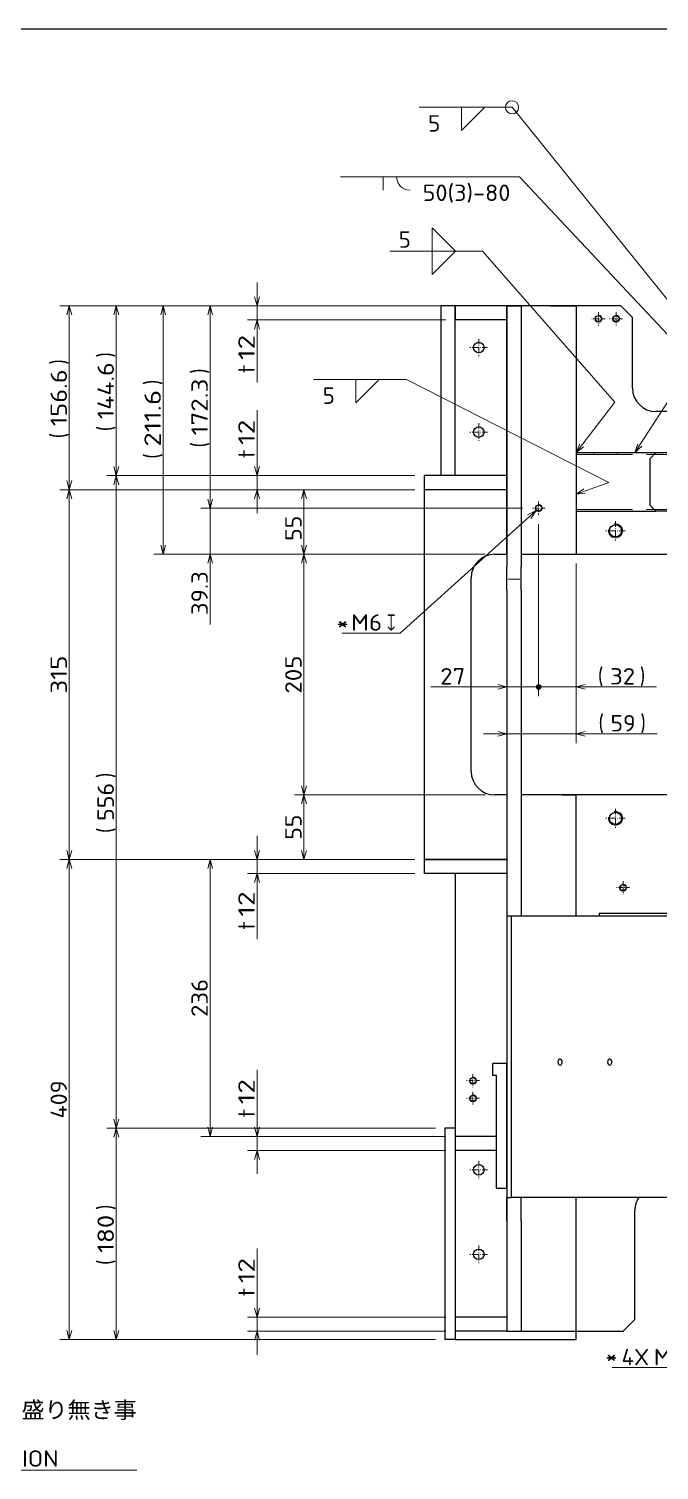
# Model space of a CAD drawing. Extents: x 0 to 1254, y -12 to 833.
# Drawn here: x 397.7 to 532, y 509 to 816 of the extents above; entities that cross this region are included whole.
import ezdxf
from ezdxf.enums import TextEntityAlignment as Align

# ---------------------------------------------------------------- set-up
doc = ezdxf.new("R2010")
doc.units = 0
doc.linetypes.add('DASHDOT', pattern=[18.5, 12, -3, 0.5, -3])
doc.linetypes.add('DASHED', pattern=[15, 12, -3])
doc.layers.get('0').update_dxf_attribs({"lineweight": 13})
doc.styles.add('GDT', font='gdt.shx')
doc.styles.get("Standard").update_dxf_attribs({"font": 'isocp.shx'})
doc.dimstyles.get("Standard").update_dxf_attribs({"dimtxt": 2.5, "dimasz": 2.5, "dimexe": 1.25, "dimexo": 0.625, "dimtad": 1, "dimcen": 2.5, "dimadec": 0, "dimazin": 0, "dimtfac": 1, "dimtmove": 0, "dimatfit": 0, "dimfxl": 1, "dimarcsym": 0})

# ---------------------------------------------------------------- blocks, each defined once
blk = doc.blocks.new('*D284')
at = {"color": 7, "lineweight": 13}
for p, q in [((446.336303, 533.582225), (446.336303, 556.176312)), ((486.586303, 541.582225), (444.336303, 541.582225)), ((486.586303, 538.582225), (444.336303, 538.582225))]:
    blk.add_line(p, q, dxfattribs=at)
for points in [[(445.818664, 543.514075), (446.336303, 541.582225), (446.853942, 543.514075)], [(446.853942, 536.650374), (446.336303, 538.582225), (445.818664, 536.650374)]]:
    blk.add_lwpolyline(points, dxfattribs=at)
for s, width, p, p2 in [('12', 0.868247, (445.836303, 548.822123), (445.836303, 554.176312)), ('t', 1.092485, (445.836303, 546.001311), (445.836303, 547.822119))]:
    blk.add_text(s, height=3.5, rotation=90, dxfattribs=dict(at, width=width)).set_placement(p, p2, align=Align.FIT)
blk = doc.blocks.new('*D285')
at = {"color": 7, "lineweight": 13}
for p, q in [((446.336303, 572.082225), (446.336303, 594.276898)), ((486.586303, 580.082225), (444.336303, 580.082225)), ((486.586303, 577.082225), (444.336303, 577.082225))]:
    blk.add_line(p, q, dxfattribs=at)
for points in [[(445.818664, 582.014076), (446.336303, 580.082225), (446.853942, 582.014076)], [(446.853942, 575.150373), (446.336303, 577.082225), (445.818664, 575.150373)]]:
    blk.add_lwpolyline(points, dxfattribs=at)
for s, width, p, p2 in [('12', 0.868247, (445.836303, 586.922707), (445.836303, 592.276898)), ('t', 1.092486, (445.836303, 584.101898), (445.836303, 585.922707))]:
    blk.add_text(s, height=3.5, rotation=90, dxfattribs=dict(at, width=width)).set_placement(p, p2, align=Align.FIT)
blk = doc.blocks.new('*D286')
at = {"color": 7, "lineweight": 13}
for p, q in [((446.336303, 622.06967), (446.336303, 644.082225)), ((479.961303, 639.082225), (444.336303, 639.082225)), ((479.961303, 636.082225), (444.336303, 636.082225))]:
    blk.add_line(p, q, dxfattribs=at)
for points in [[(445.818664, 641.014075), (446.336303, 639.082225), (446.853942, 641.014075)], [(446.853942, 634.150374), (446.336303, 636.082225), (445.818664, 634.150374)]]:
    blk.add_lwpolyline(points, dxfattribs=at)
for s, width, p, p2 in [('12', 0.868247, (445.836303, 626.890483), (445.836303, 632.24467)), ('t', 1.092485, (445.836303, 624.06967), (445.836303, 625.890479))]:
    blk.add_text(s, height=3.5, rotation=90, dxfattribs=dict(at, width=width)).set_placement(p, p2, align=Align.FIT)
blk = doc.blocks.new('*D287')
at = {"color": 7, "lineweight": 13}
for p, q in [((446.336303, 740.63589), (446.336303, 761.982218)), ((486.586303, 756.982218), (444.336303, 756.982218)), ((486.586303, 753.982218), (444.336303, 753.982218))]:
    blk.add_line(p, q, dxfattribs=at)
for points in [[(445.818664, 758.914073), (446.336303, 756.982218), (446.853942, 758.914073)], [(446.853942, 752.050379), (446.336303, 753.982218), (445.818664, 752.050379)]]:
    blk.add_lwpolyline(points, dxfattribs=at)
for s, width, p, p2 in [('12', 0.868247, (445.836303, 745.456706), (445.836303, 750.810893)), ('t', 1.09248, (445.836303, 742.635905), (445.836303, 744.456706))]:
    blk.add_text(s, height=3.5, rotation=90, dxfattribs=dict(at, width=width)).set_placement(p, p2, align=Align.FIT)
blk = doc.blocks.new('*D288')
at = {"color": 7, "lineweight": 13}
for p, q in [((446.336303, 712.832225), (446.336303, 734.737712)), ((479.961303, 720.832225), (444.336303, 720.832225)), ((479.961303, 717.832225), (444.336303, 717.832225))]:
    blk.add_line(p, q, dxfattribs=at)
for points in [[(445.818664, 722.764079), (446.336303, 720.832225), (446.853942, 722.764079)], [(446.853942, 715.90037), (446.336303, 717.832225), (445.818664, 715.90037)]]:
    blk.add_lwpolyline(points, dxfattribs=at)
for s, width, p, p2 in [('12', 0.868247, (445.836303, 727.383525), (445.836303, 732.737712)), ('t', 1.09248, (445.836303, 724.562724), (445.836303, 726.383525))]:
    blk.add_text(s, height=3.5, rotation=90, dxfattribs=dict(at, width=width)).set_placement(p, p2, align=Align.FIT)
blk = doc.blocks.new('*D291')
at = {"color": 7, "lineweight": 13}
for p, q in [((514.336303, 702.082225), (514.336303, 663.832225)), ((494.586303, 665.832225), (531.591312, 665.832225))]:
    blk.add_line(p, q, dxfattribs=at)
for points in [[(497.654449, 665.314585), (499.586303, 665.832225), (497.654449, 666.349864)], [(516.268157, 666.349864), (514.336303, 665.832225), (516.268157, 665.314585)]]:
    blk.add_lwpolyline(points, dxfattribs=at)
for s, p in [('(', (519.081054, 666.332225)), (')', (528.013278, 666.332225))]:
    blk.add_text(s, height=3.5, dxfattribs=at).set_placement(p)
at = {"color": 7, "lineweight": 13, "width": 0.892365}
blk.add_text('59', height=3.5, dxfattribs=at).set_placement((521.659088, 666.332225), (527.013275, 666.332225), align=Align.FIT)
blk = doc.blocks.new('*D292')
at = {"color": 214, "lineweight": 13}
for p, q in [((505.779441, 713.404826), (476.838348, 687.294253)), ((476.838348, 687.294253), (464.388786, 687.294253))]:
    blk.add_line(p, q, dxfattribs=at)
blk.add_lwpolyline([(504.691825, 711.726405), (505.779441, 713.404826), (503.998329, 712.495082)], dxfattribs=at)
at = {"color": 214, "lineweight": 13, "width": 0.967101}
blk.add_text('M6', height=3.5, dxfattribs=at).set_placement((466.388786, 687.794253), (472.997306, 687.794253), align=Align.FIT)
at = {"color": 214, "lineweight": 13, "style": 'GDT', "width": 0.52601}
blk.add_text('x', height=3.5, dxfattribs=at).set_placement((473.997314, 687.794253), (475.838348, 687.794253), align=Align.FIT)
blk = doc.blocks.new('*D293')
at = {"color": 7, "lineweight": 13}
for p, q in [((479.961303, 639.082225), (434.336303, 639.082225)), ((436.336303, 580.082225), (436.336303, 639.082225)), ((486.586303, 580.082225), (434.336303, 580.082225))]:
    blk.add_line(p, q, dxfattribs=at)
for points in [[(436.853942, 637.150374), (436.336303, 639.082225), (435.818664, 637.150374)], [(435.818664, 582.014076), (436.336303, 580.082225), (436.853942, 582.014076)]]:
    blk.add_lwpolyline(points, dxfattribs=at)
at = {"color": 7, "lineweight": 13, "width": 0.854609}
blk.add_text('236', height=3.5, rotation=90, dxfattribs=at).set_placement((435.836303, 605.522832), (435.836303, 613.641617), align=Align.FIT)
blk = doc.blocks.new('*D294')
at = {"color": 7, "lineweight": 13}
for p, q in [((483.586303, 756.982218), (424.336303, 756.982218)), ((426.336303, 704.082225), (426.336303, 756.982218)), ((494.961303, 704.082225), (424.336303, 704.082225))]:
    blk.add_line(p, q, dxfattribs=at)
for points in [[(426.853942, 755.050379), (426.336303, 756.982218), (425.818664, 755.050379)], [(425.818664, 706.014079), (426.336303, 704.082225), (426.853942, 706.014079)]]:
    blk.add_lwpolyline(points, dxfattribs=at)
for s, p in [(')', (425.836303, 740.105006)), ('(', (425.836303, 724.41656))]:
    blk.add_text(s, height=3.5, rotation=90.000003, dxfattribs=at).set_placement(p)
at = {"color": 7, "lineweight": 13, "width": 0.835201}
blk.add_text('211.6', height=3.5, rotation=90, dxfattribs=at).set_placement((425.836303, 726.994593), (425.836303, 739.105006), align=Align.FIT)
blk = doc.blocks.new('*D298')
at = {"color": 214, "lineweight": 13}
for p, q in [((576.307683, 571.325402), (541.336303, 530.832225)), ((541.336303, 530.832225), (522.006538, 530.832225))]:
    blk.add_line(p, q, dxfattribs=at)
blk.add_lwpolyline([(575.436747, 569.524993), (576.307683, 571.325402), (574.653226, 570.20167)], dxfattribs=at)
for s, width, p, p2 in [('4X', 0.953546, (524.006534, 531.332225), (529.886737, 531.332225)), ('M8', 0.967102, (530.886733, 531.332225), (537.495262, 531.332225))]:
    blk.add_text(s, height=3.5, dxfattribs=dict(at, width=width)).set_placement(p, p2, align=Align.FIT)
at = {"color": 214, "lineweight": 13, "style": 'GDT', "width": 0.526012}
blk.add_text('x', height=3.5, dxfattribs=at).set_placement((538.495262, 531.332225), (540.336303, 531.332225), align=Align.FIT)
blk = doc.blocks.new('*D309')
at = {"color": 7, "lineweight": 13}
for p, q in [((494.961303, 652.832225), (454.336303, 652.832225)), ((456.336303, 639.082225), (456.336303, 652.832225)), ((479.961303, 639.082225), (454.336303, 639.082225))]:
    blk.add_line(p, q, dxfattribs=at)
for points in [[(456.853942, 650.90037), (456.336303, 652.832225), (455.818664, 650.90037)], [(455.818664, 641.014075), (456.336303, 639.082225), (456.853942, 641.014075)]]:
    blk.add_lwpolyline(points, dxfattribs=at)
at = {"color": 7, "lineweight": 13, "width": 0.868247}
blk.add_text('55', height=3.5, rotation=90, dxfattribs=at).set_placement((455.836303, 643.280131), (455.836303, 648.634318), align=Align.FIT)
blk = doc.blocks.new('*D310')
at = {"color": 7, "lineweight": 13}
for p, q in [((494.961303, 704.082225), (454.336303, 704.082225)), ((456.336303, 652.832225), (456.336303, 704.082225)), ((494.961303, 652.832225), (454.336303, 652.832225))]:
    blk.add_line(p, q, dxfattribs=at)
for points in [[(456.853942, 702.15037), (456.336303, 704.082225), (455.818664, 702.15037)], [(455.818664, 654.764079), (456.336303, 652.832225), (456.853942, 654.764079)]]:
    blk.add_lwpolyline(points, dxfattribs=at)
at = {"color": 7, "lineweight": 13, "width": 0.854609}
blk.add_text('205', height=3.5, rotation=90, dxfattribs=at).set_placement((455.836303, 674.39783), (455.836303, 682.516619), align=Align.FIT)
blk = doc.blocks.new('*D311')
at = {"color": 7, "lineweight": 13}
for p, q in [((479.961303, 717.832225), (454.336303, 717.832225)), ((456.336303, 704.082225), (456.336303, 717.832225)), ((494.961303, 704.082225), (454.336303, 704.082225))]:
    blk.add_line(p, q, dxfattribs=at)
for points in [[(456.853942, 715.90037), (456.336303, 717.832225), (455.818664, 715.90037)], [(455.818664, 706.014079), (456.336303, 704.082225), (456.853942, 706.014079)]]:
    blk.add_lwpolyline(points, dxfattribs=at)
at = {"color": 7, "lineweight": 13, "width": 0.868247}
blk.add_text('55', height=3.5, rotation=90, dxfattribs=at).set_placement((455.836303, 706.939738), (455.836303, 712.293925), align=Align.FIT)
blk = doc.blocks.new('*D319')
at = {"color": 7, "lineweight": 13}
for p, q in [((436.336303, 689.12237), (436.336303, 718.907222)), ((502.936302, 713.907222), (434.336303, 713.907222)), ((494.961303, 704.082225), (434.336303, 704.082225))]:
    blk.add_line(p, q, dxfattribs=at)
for points in [[(435.818664, 715.839076), (436.336303, 713.907222), (436.853942, 715.839076)], [(436.853942, 702.15037), (436.336303, 704.082225), (435.818664, 702.15037)]]:
    blk.add_lwpolyline(points, dxfattribs=at)
at = {"color": 7, "lineweight": 13, "width": 0.836938}
blk.add_text('39.3', height=3.5, rotation=90, dxfattribs=at).set_placement((435.836303, 691.12237), (435.836303, 700.46818), align=Align.FIT)
blk = doc.blocks.new('*D320')
at = {"color": 7, "lineweight": 13}
for p, q in [((483.586303, 756.982218), (434.336303, 756.982218)), ((436.336303, 713.907222), (436.336303, 756.982218)), ((502.936302, 713.907222), (434.336303, 713.907222))]:
    blk.add_line(p, q, dxfattribs=at)
for points in [[(436.853942, 755.050379), (436.336303, 756.982218), (435.818664, 755.050379)], [(435.818664, 715.839076), (436.336303, 713.907222), (436.853942, 715.839076)]]:
    blk.add_lwpolyline(points, dxfattribs=at)
for s, p in [(')', (435.836303, 742.499934)), ('(', (435.836303, 726.811488))]:
    blk.add_text(s, height=3.5, rotation=90.000003, dxfattribs=at).set_placement(p)
at = {"color": 7, "lineweight": 13, "width": 0.835201}
blk.add_text('172.3', height=3.5, rotation=90, dxfattribs=at).set_placement((435.836303, 729.389521), (435.836303, 741.499934), align=Align.FIT)
blk = doc.blocks.new('*D321')
at = {"color": 7, "lineweight": 13}
for p, q in [((506.336303, 710.507228), (506.336303, 673.832225)), ((483.356353, 675.832225), (505.836303, 675.832225))]:
    blk.add_line(p, q, dxfattribs=at)
blk.add_lwpolyline([(497.654449, 675.314585), (499.586303, 675.832225), (497.654449, 676.349864)], dxfattribs=at)
at = {"color": 7, "lineweight": 13, "const_width": 0.5}
for points in [[(506.586303, 675.832225, 1), (506.086303, 675.832225)], [(506.086303, 675.832225, 1), (506.586303, 675.832225)]]:
    blk.add_lwpolyline(points, format="xyb", dxfattribs=at)
at = {"color": 7, "lineweight": 13}
blk.add_circle((506.336303, 675.832225), 0.5, dxfattribs=at)
at = {"color": 7, "lineweight": 13, "width": 0.868247}
blk.add_text('27', height=3.5, dxfattribs=at).set_placement((485.356353, 676.332225), (490.71054, 676.332225), align=Align.FIT)
blk = doc.blocks.new('*D322')
at = {"color": 7, "lineweight": 13}
for p, q in [((506.336303, 710.507228), (506.336303, 673.832225)), ((514.336303, 702.082225), (514.336303, 673.832225)), ((506.836303, 675.832225), (531.474735, 675.832225))]:
    blk.add_line(p, q, dxfattribs=at)
at = {"color": 7, "lineweight": 13, "const_width": 0.5}
for points in [[(506.586303, 675.832225, 1), (506.086303, 675.832225)], [(506.086303, 675.832225, 1), (506.586303, 675.832225)]]:
    blk.add_lwpolyline(points, format="xyb", dxfattribs=at)
at = {"color": 7, "lineweight": 13}
blk.add_lwpolyline([(516.268157, 676.349864), (514.336303, 675.832225), (516.268157, 675.314585)], dxfattribs=at)
blk.add_circle((506.336303, 675.832225), 0.5, dxfattribs=at)
for s, p in [('(', (518.964477, 676.332225)), (')', (527.896701, 676.332225))]:
    blk.add_text(s, height=3.5, dxfattribs=at).set_placement(p)
at = {"color": 7, "lineweight": 13, "width": 0.868247}
blk.add_text('32', height=3.5, dxfattribs=at).set_placement((521.54251, 676.332225), (526.896697, 676.332225), align=Align.FIT)
blk = doc.blocks.new('*D323')
at = {"color": 7, "lineweight": 13}
for p, q in [((484.336303, 581.832225), (414.336303, 581.832225)), ((416.336303, 536.832225), (416.336303, 581.832225)), ((484.336303, 536.832225), (414.336303, 536.832225))]:
    blk.add_line(p, q, dxfattribs=at)
for points in [[(416.853942, 579.900373), (416.336303, 581.832225), (415.818664, 579.900373)], [(415.818664, 538.764075), (416.336303, 536.832225), (416.853942, 538.764075)]]:
    blk.add_lwpolyline(points, dxfattribs=at)
for s, p in [(')', (415.836303, 564.391617)), ('(', (415.836303, 552.694796))]:
    blk.add_text(s, height=3.5, rotation=90.000003, dxfattribs=at).set_placement(p)
at = {"color": 7, "lineweight": 13, "width": 0.854609}
blk.add_text('180', height=3.5, rotation=90, dxfattribs=at).set_placement((415.836303, 555.272832), (415.836303, 563.391617), align=Align.FIT)
blk = doc.blocks.new('*D324')
at = {"color": 7, "lineweight": 13}
for p, q in [((479.961303, 720.832225), (414.336303, 720.832225)), ((416.336303, 581.832225), (416.336303, 720.832225)), ((484.336303, 581.832225), (414.336303, 581.832225))]:
    blk.add_line(p, q, dxfattribs=at)
for points in [[(416.853942, 718.90037), (416.336303, 720.832225), (415.818664, 718.90037)], [(415.818664, 583.764076), (416.336303, 581.832225), (416.853942, 583.764076)]]:
    blk.add_lwpolyline(points, dxfattribs=at)
for s, p in [(')', (415.836303, 656.391619)), ('(', (415.836303, 644.694796))]:
    blk.add_text(s, height=3.5, rotation=90.000003, dxfattribs=at).set_placement(p)
at = {"color": 7, "lineweight": 13, "width": 0.854609}
blk.add_text('556', height=3.5, rotation=90, dxfattribs=at).set_placement((415.836303, 647.27283), (415.836303, 655.391619), align=Align.FIT)
blk = doc.blocks.new('*D325')
at = {"color": 7, "lineweight": 13}
for p, q in [((483.586303, 756.982218), (414.336303, 756.982218)), ((416.336303, 720.832225), (416.336303, 756.982218)), ((479.961303, 720.832225), (414.336303, 720.832225))]:
    blk.add_line(p, q, dxfattribs=at)
for points in [[(416.853942, 755.050379), (416.336303, 756.982218), (415.818664, 755.050379)], [(415.818664, 722.764079), (416.336303, 720.832225), (416.853942, 722.764079)]]:
    blk.add_lwpolyline(points, dxfattribs=at)
for s, p in [(')', (415.836303, 745.962428)), ('(', (415.836303, 730.273982))]:
    blk.add_text(s, height=3.5, rotation=90.000003, dxfattribs=at).set_placement(p)
at = {"color": 7, "lineweight": 13, "width": 0.835201}
blk.add_text('144.6', height=3.5, rotation=90, dxfattribs=at).set_placement((415.836303, 732.852015), (415.836303, 744.962428), align=Align.FIT)
blk = doc.blocks.new('*D326')
at = {"color": 7, "lineweight": 13}
for p, q in [((479.961303, 639.082225), (404.336303, 639.082225)), ((406.336303, 536.832225), (406.336303, 639.082225)), ((484.336303, 536.832225), (404.336303, 536.832225))]:
    blk.add_line(p, q, dxfattribs=at)
for points in [[(406.853942, 637.150374), (406.336303, 639.082225), (405.818664, 637.150374)], [(405.818664, 538.764075), (406.336303, 536.832225), (406.853942, 538.764075)]]:
    blk.add_lwpolyline(points, dxfattribs=at)
at = {"color": 7, "lineweight": 13, "width": 0.86987}
blk.add_text('409', height=3.5, rotation=90, dxfattribs=at).set_placement((405.836303, 583.897832), (405.836303, 592.016617), align=Align.FIT)
blk = doc.blocks.new('*D327')
at = {"color": 7, "lineweight": 13}
for p, q in [((479.961303, 717.832225), (404.336303, 717.832225)), ((406.336303, 639.082225), (406.336303, 717.832225)), ((479.961303, 639.082225), (404.336303, 639.082225))]:
    blk.add_line(p, q, dxfattribs=at)
for points in [[(406.853942, 715.90037), (406.336303, 717.832225), (405.818664, 715.90037)], [(405.818664, 641.014075), (406.336303, 639.082225), (406.853942, 641.014075)]]:
    blk.add_lwpolyline(points, dxfattribs=at)
at = {"color": 7, "lineweight": 13, "width": 0.854609}
blk.add_text('315', height=3.5, rotation=90, dxfattribs=at).set_placement((405.836303, 674.39783), (405.836303, 682.516619), align=Align.FIT)
blk = doc.blocks.new('*D328')
at = {"color": 7, "lineweight": 13}
for p, q in [((483.586303, 756.982218), (404.336303, 756.982218)), ((406.336303, 717.832225), (406.336303, 756.982218)), ((479.961303, 717.832225), (404.336303, 717.832225))]:
    blk.add_line(p, q, dxfattribs=at)
for points in [[(406.853942, 755.050379), (406.336303, 756.982218), (405.818664, 755.050379)], [(405.818664, 719.764079), (406.336303, 717.832225), (406.853942, 719.764079)]]:
    blk.add_lwpolyline(points, dxfattribs=at)
for s, p in [(')', (405.836303, 744.462428)), ('(', (405.836303, 728.773982))]:
    blk.add_text(s, height=3.5, rotation=90.000003, dxfattribs=at).set_placement(p)
at = {"color": 7, "lineweight": 13, "width": 0.835201}
blk.add_text('156.6', height=3.5, rotation=90, dxfattribs=at).set_placement((405.836303, 731.352015), (405.836303, 743.462428), align=Align.FIT)

msp = doc.modelspace()

# ---------------------------------------------------------------- linework, layer by layer
at = {"color": 7, "lineweight": 25}
for p, q in [((40, 816), (1164, 816)), ((488.5863, 756.9822), (485.5863, 756.9822)), ((485.5863, 720.8322), (485.5863, 756.9822)), ((499.5863, 756.9822), (488.5863, 756.9822)), ((499.5863, 756.9822), (488.5863, 756.9822)), ((488.5863, 756.9822), (488.5863, 753.9822)), ((488.5863, 720.8322), (488.5863, 756.9822)), ((499.5863, 756.9822), (499.5863, 753.9822)), ((514.3363, 756.9822), (499.5863, 756.9822)), ((499.5863, 704.0822), (499.5863, 756.9822)), ((499.5863, 756.9822), (502.5863, 756.9822)), ((499.5863, 756.9822), (499.5863, 701.4253)), ((508.8363, 756.9822), (502.5863, 756.9822)), ((502.5863, 756.9822), (502.5863, 701.4253)), ((508.8363, 756.9822), (511.3363, 756.9822)), ((511.3363, 756.9822), (514.3363, 756.9822)), ((514.3363, 756.9822), (514.3363, 704.0822)), ((523.8363, 756.9822), (514.3363, 756.9822)), ((523.8363, 756.9822), (526.3363, 754.4822)), ((499.5863, 753.9822), (488.5863, 753.9822)), ((526.3363, 739.4822), (526.3363, 754.4822)), ((569.7113, 734.4822), (531.3363, 734.4822)), ((514.3363, 725.7322), (531.3363, 725.7322)), ((531.3363, 725.7322), (530.0863, 724.4822)), ((531.3363, 725.7322), (577.2335, 725.7322)), ((530.0863, 714.4822), (530.0863, 724.4822)), ((499.5863, 720.8322), (481.9613, 720.8322)), ((481.9613, 720.8322), (481.9613, 717.8322)), ((488.5863, 720.8322), (485.5863, 720.8322)), ((499.5863, 720.8322), (499.5863, 717.8322)), ((481.9613, 717.8322), (481.9613, 639.0822)), ((499.5863, 717.8322), (481.9613, 717.8322)), ((514.3363, 713.2322), (531.3363, 713.2322)), ((531.3363, 713.2322), (530.0863, 714.4822)), ((583.8363, 713.2322), (531.3363, 713.2322)), ((496.9613, 704.0822), (499.5863, 704.0822)), ((502.5863, 704.0822), (514.3363, 704.0822)), ((514.3363, 704.0822), (570.2113, 704.0822)), ((499.5863, 696.4253), (499.5863, 701.4253)), ((502.5863, 696.4253), (502.5863, 701.4253)), ((491.9613, 657.8322), (491.9613, 699.0822)), ((499.5863, 696.4253), (499.5863, 627.0822)), ((502.5863, 696.4253), (502.5863, 627.0822)), ((499.5863, 652.8322), (496.9613, 652.8322)), ((499.5863, 652.8322), (499.5863, 595.5822)), ((514.3363, 652.8322), (502.5864, 652.8322)), ((511.3363, 652.8322), (514.3363, 652.8322)), ((514.3363, 627.0822), (514.3363, 652.8322)), ((570.2113, 652.8322), (514.3363, 652.8322)), ((499.5863, 639.0822), (481.9613, 639.0822)), ((481.9613, 639.0822), (481.9613, 636.0822)), ((481.9613, 639.0822), (499.5864, 639.0822)), ((499.5863, 639.0822), (499.5863, 636.0822)), ((499.5863, 636.0822), (481.9613, 636.0822)), ((488.5863, 636.0822), (488.5863, 581.8322)), ((499.5863, 627.0822), (502.5863, 627.0822)), ((499.5863, 627.0822), (499.5863, 567.0822)), ((500.4663, 627.0822), (500.4663, 567.0822)), ((500.4663, 627.0822), (549.84, 627.0822)), ((539.2113, 627.5822), (519.2113, 627.5822)), ((519.2113, 627.5822), (519.2113, 627.0822)), ((496.5863, 593.0822), (496.5863, 595.5822)), ((499.5863, 595.5822), (496.5863, 595.5822)), ((497.3363, 593.0822), (496.5863, 593.0822)), ((497.3363, 569.0822), (497.3363, 593.0822)), ((499.5863, 569.0822), (499.5863, 595.5822)), ((488.5863, 581.8322), (486.3363, 581.8322)), ((486.3363, 581.8322), (486.3363, 536.8322)), ((488.5863, 581.8322), (488.5863, 536.8322)), ((497.3364, 580.0822), (488.5863, 580.0822)), ((488.5863, 580.0822), (488.5863, 577.0822)), ((497.3363, 577.0822), (488.5863, 577.0822)), ((497.3363, 569.0822), (499.5863, 569.0822)), ((499.5863, 569.0822), (499.5863, 538.5822)), ((499.5863, 567.0822), (500.4663, 567.0822)), ((499.5863, 562.0822), (499.5863, 567.0822)), ((549.84, 567.0822), (500.4663, 567.0822)), ((502.5863, 562.0822), (502.5863, 567.0822)), ((514.3363, 538.5822), (514.3363, 567.0822)), ((499.5863, 562.0822), (499.5863, 538.5822)), ((502.5863, 562.0822), (502.5863, 538.5822)), ((526.8363, 541.0822), (526.8363, 564.3322)), ((499.5863, 541.5822), (488.5863, 541.5822)), ((488.5863, 541.5822), (488.5863, 538.5822)), ((499.5863, 541.5822), (499.5863, 538.5822)), ((524.3363, 538.5822), (526.8363, 541.0822)), ((499.5863, 538.5822), (488.5863, 538.5822)), ((499.5863, 538.5822), (502.5863, 538.5822)), ((502.5863, 538.5822), (514.3363, 538.5822)), ((514.3363, 536.8322), (514.3363, 538.5822)), ((514.3363, 538.5822), (524.3363, 538.5822)), ((488.5863, 536.8322), (486.3363, 536.8322)), ((488.5863, 536.8322), (514.3363, 536.8322))]:
    msp.add_line(p, q, dxfattribs=at)
at = {"color": 7, "lineweight": 13}
for p, q in [((480.8767, 799.2859), (500.6699, 799.2859)), ((560.0863, 725.7322), (500.6699, 799.2859)), ((464.1399, 784.504), (502.2454, 784.504)), ((474.5965, 768.6495), (494.3897, 768.6495)), ((458.3972, 741.2961), (478.1904, 741.2961)), ((499.8363, 698.7458), (502.3363, 698.7458))]:
    msp.add_line(p, q, dxfattribs=at)
at = {"color": 7, "linetype": 'DASHDOT', "lineweight": 13, "ltscale": 0.07}
for p, q in [((519.0863, 755.6322), (519.0863, 752.8322)), ((522.8363, 755.6322), (522.8363, 752.8322)), ((520.4863, 754.2322), (517.6863, 754.2322)), ((524.2363, 754.2322), (521.4363, 754.2322)), ((507.7363, 713.9072), (504.9363, 713.9072)), ((506.3363, 715.3072), (506.3363, 712.5072)), ((525.7363, 633.0822), (522.9363, 633.0822)), ((524.3363, 634.4822), (524.3363, 631.6822)), ((492.3363, 593.3572), (492.3363, 590.5572)), ((493.7363, 591.9572), (490.9363, 591.9572)), ((492.3363, 589.6072), (492.3363, 586.8072)), ((493.7363, 588.2072), (490.9363, 588.2072))]:
    msp.add_line(p, q, dxfattribs=at)
at = {"color": 7, "linetype": 'DASHDOT', "lineweight": 13, "ltscale": 0.09375}
for p, q in [((493.5863, 749.9822), (493.5863, 746.2322)), ((495.4613, 748.1072), (491.7113, 748.1072)), ((493.5863, 731.9822), (493.5863, 728.2322)), ((495.4613, 730.1072), (491.7113, 730.1072)), ((493.5863, 574.8322), (493.5863, 571.0822)), ((495.4613, 572.9572), (491.7113, 572.9572)), ((493.5863, 556.8322), (493.5863, 553.0822)), ((495.4613, 554.9572), (491.7113, 554.9572))]:
    msp.add_line(p, q, dxfattribs=at)
at = {"color": 7, "linetype": 'DASHED', "lineweight": 13}
for p, q in [((514.3363, 725.3322), (660.0863, 725.3322)), ((514.3363, 713.6322), (660.0863, 713.6322))]:
    msp.add_line(p, q, dxfattribs=at)
at = {"color": 7, "linetype": 'DASHED', "lineweight": 13, "ltscale": 0.01}
for p, q in [((518.0863, 725.7322), (518.0863, 725.3322)), ((523.0863, 725.7322), (523.0863, 725.3322))]:
    msp.add_line(p, q, dxfattribs=at)
at = {"color": 7, "linetype": 'DASHDOT', "lineweight": 13, "ltscale": 0.101875}
for p, q in [((522.7113, 711.1197), (522.7113, 707.0447)), ((524.7488, 709.0822), (520.6738, 709.0822)), ((524.7488, 647.8322), (520.6738, 647.8322)), ((522.7113, 649.8697), (522.7113, 645.7947))]:
    msp.add_line(p, q, dxfattribs=at)
at = {"color": 7, "lineweight": 13}
for points in [[(489.8972, 799.2859), (494.8692, 799.2859), (489.8972, 794.3139)], [(483.617, 768.6495), (488.589, 768.6495), (483.617, 773.6215)], [(483.617, 768.6495), (488.589, 768.6495), (483.617, 763.6775)], [(467.4177, 741.2961), (472.3897, 741.2961), (467.4177, 736.3241)]]:
    msp.add_lwpolyline(points, close=True, dxfattribs=at)
for points in [[(473.1847, 781.6037), (473.1847, 784.504)], [(476.085, 784.504), (476.1886, 783.779), (476.3958, 783.1575), (476.6029, 782.8467), (476.9137, 782.4324), (477.328, 782.1216), (477.9495, 781.8109), (478.2603, 781.7073), (478.9854, 781.6037)], [(526.8484, 725.7322), (539.367, 744.9723), (502.2454, 784.504)], [(514.3363, 725.7322), (522.5414, 736.5109), (494.3897, 768.6495)], [(514.3363, 716.9133), (521.3284, 719.3776), (478.1904, 741.2961)], [(527.4681, 727.6338), (526.8484, 725.7322), (528.3359, 727.0692)], [(515.0946, 727.5829), (514.3363, 725.7322), (515.9183, 726.9559)], [(515.9862, 718.0437), (514.3363, 716.9133), (516.3304, 717.0673)], [(315.6242, 537.1893), (360.9819, 508.9865), (420.7059, 508.9865)], [(334.2245, 537.2099), (360.9819, 508.9865), (420.7059, 508.9865)]]:
    msp.add_lwpolyline(points, dxfattribs=at)
msp.add_circle((500.6699, 799.2859), 1.4, dxfattribs=at)
at = {"color": 7, "lineweight": 25}
for centre, radius in [((519.0863, 754.2322), 0.65), ((522.8363, 754.2322), 0.65), ((493.5863, 748.1072), 1.125), ((493.5863, 730.1072), 1.125), ((506.3363, 713.9072), 0.65), ((522.7113, 709.0822), 1.2875), ((522.7113, 647.8322), 1.2875), ((524.3363, 633.0822), 0.65), ((492.3363, 591.9572), 0.65), ((492.3363, 588.2072), 0.65), ((493.5863, 572.9572), 1.125), ((493.5863, 554.9572), 1.125)]:
    msp.add_circle(centre, radius, dxfattribs=at)
at = {"color": 7, "lineweight": 13}
for centre, radius in [((519.0863, 754.2322), 0.75), ((522.8363, 754.2322), 0.75), ((506.3363, 713.9072), 0.75), ((522.7113, 709.0822), 1.5), ((522.7113, 647.8322), 1.5), ((524.3363, 633.0822), 0.75), ((492.3363, 591.9572), 0.75), ((492.3363, 588.2072), 0.75)]:
    msp.add_arc(centre, radius, 169.999993, 100.000014, dxfattribs=at)
at = {"color": 7, "lineweight": 25}
for centre, start, end in [((531.3363, 739.4822), 180, 270), ((496.9613, 699.0822), 90, 180), ((496.9613, 657.8322), 180, 270), ((531.8363, 564.3322), 146.634415, 180)]:
    msp.add_arc(centre, 5, start, end, dxfattribs=at)
for centre, start_param, end_param in [((510.8961, 595.9072), 0, 3.14159265), ((510.8961, 595.9072), 3.14159265, 6.28318531), ((521.5027, 595.9072), 0, 3.14159265), ((521.5027, 595.9072), 3.14159265, 6.28318531)]:
    msp.add_ellipse(centre, major_axis=(0, 0.65), ratio=0.707107, start_param=start_param, end_param=end_param, dxfattribs=at)

# ---------------------------------------------------------------- texts
at = {"color": 7, "lineweight": 13}
for s, width, p, p2 in [('5', 0.913974, (482.8017, 794.1067), (485.3913, 794.1067)), ('50(3)-80', 0.742794, (481.6267, 779.3249), (500.3204, 779.3249)), ('5', 0.913974, (476.5215, 769.3778), (479.1111, 769.3778)), ('5', 0.913974, (460.3222, 736.1169), (462.9118, 736.1169)), ('*', 1.195196, (463.2722, 687.7719), (465.8618, 687.7719)), ('*', 1.195198, (520.5574, 531.5352), (523.147, 531.5352)), ('この部分溶接肉盛り無き事', 1.661239, (361.7319, 520.0732), (420.7059, 520.0732)), ('ON THIS PORTION', 0.906503, (361.7319, 509.7148), (404.0354, 509.7148))]:
    msp.add_text(s, height=3.5, dxfattribs=dict(at, width=width)).set_placement(p, p2, align=Align.FIT)

# ---------------------------------------------------------------- dimensions: what is measured, and where the dimension line sits
at = {"lineweight": 0}
for base, p1, p2, angle, text, picture, middle, dimtype in [((446.3363, 753.9822), (488.5863, 756.9822), (488.5863, 753.9822), 270, 't<>', '*D287', (446.3363, 746.7234), 161), ((406.3363, 717.8322), (485.5863, 756.9822), (481.9613, 717.8322), 270, '(<>)', '*D328', (406.3363, 737.4072), 160), ((416.3363, 720.8322), (485.5863, 756.9822), (481.9613, 720.8322), 270, '(<>)', '*D325', (416.3363, 738.9072), 160), ((426.3363, 756.9822), (496.9613, 704.0822), (485.5863, 756.9822), 90, '(<>)', '*D294', (426.3363, 733.0498), 160), ((436.3363, 713.9072), (485.5863, 756.9822), (504.9363, 713.9072), 270, '(<>)', '*D320', (436.3363, 735.4447), 160), ((446.3363, 717.8322), (481.9613, 720.8322), (481.9613, 717.8322), 270, 't<>', '*D288', (446.3363, 728.6502), 161), ((416.3363, 581.8322), (481.9613, 720.8322), (486.3363, 581.8322), 270, '(<>)', '*D324', (416.3363, 651.3322), 160), ((506.3363, 675.8322), (514.3363, 704.0822), (506.3363, 712.5072), 180, '(<>)', '*D322', (524.2196, 675.8322), 160), ((499.5863, 665.8322), (514.3363, 704.0822), (499.5863, 668.3322), 180, '(<>)', '*D291', (524.3362, 665.8322), 160), ((446.3363, 636.0822), (481.9613, 639.0822), (481.9613, 636.0822), 270, 't<>', '*D286', (446.3363, 628.1572), 161), ((446.3363, 577.0822), (488.5863, 580.0822), (488.5863, 577.0822), 270, 't<>', '*D285', (446.3363, 588.1894), 161), ((416.3363, 536.8322), (486.3363, 581.8322), (486.3363, 536.8322), 270, '(<>)', '*D323', (416.3363, 559.3322), 161), ((446.3363, 538.5822), (488.5863, 541.5822), (488.5863, 538.5822), 270, 't<>', '*D284', (446.3363, 550.0888), 161)]:
    dim = msp.add_linear_dim(base=base, p1=p1, p2=p2, angle=angle, text=text, dimstyle='STANDARD', override={"dimlfac": 4}, dxfattribs=at)
    dim.commit()
    dim.dimension.update_dxf_attribs({"geometry": picture, "text_midpoint": middle, "dimtype": dimtype})
for base, p1, p2, angle, picture, middle, dimtype in [((436.3363, 704.0822), (504.9363, 713.9072), (496.9613, 704.0822), 270, '*D319', (436.3363, 695.7953), 160), ((406.3363, 639.0822), (481.9613, 717.8322), (481.9613, 639.0822), 270, '*D327', (406.3363, 678.4572), 161), ((456.3363, 704.0822), (481.9613, 717.8322), (496.9613, 704.0822), 270, '*D311', (456.3363, 709.6168), 160), ((499.5863, 675.8322), (506.3363, 712.5072), (499.5863, 678.3322), 180, '*D321', (488.0334, 675.8322), 160), ((456.3363, 652.8322), (496.9613, 704.0822), (496.9613, 652.8322), 270, '*D310', (456.3363, 678.4572), 161), ((456.3363, 639.0822), (496.9613, 652.8322), (481.9613, 639.0822), 270, '*D309', (456.3363, 645.9572), 160), ((406.3363, 536.8322), (481.9613, 639.0822), (486.3363, 536.8322), 270, '*D326', (406.3363, 587.9572), 160), ((436.3363, 639.0822), (488.5863, 580.0822), (481.9613, 639.0822), 90, '*D293', (436.3363, 609.5822), 160)]:
    dim = msp.add_linear_dim(base=base, p1=p1, p2=p2, angle=angle, dimstyle='STANDARD', override={"dimlfac": 4}, dxfattribs=at)
    dim.commit()
    dim.dimension.update_dxf_attribs({"geometry": picture, "text_midpoint": middle, "dimtype": dimtype})
for p1, p2, text, picture, middle in [((506.8932, 714.4096), (505.7794, 713.4048), 'M6<><DEPTH>', '*D292', (474.8015, 685.4566)), ((577.6149, 572.839), (576.3077, 571.3254), '4XM8<DEPTH>', '*D298', (538.5339, 527.5873))]:
    dim = msp.add_diameter_dim_2p(p1=p1, p2=p2, text=text, dimstyle='STANDARD', override={"dimlfac": 4}, dxfattribs=at)
    dim.commit()
    dim.dimension.update_dxf_attribs({"geometry": picture, "text_midpoint": middle, "dimtype": 163})

doc.saveas('drawing.dxf')
